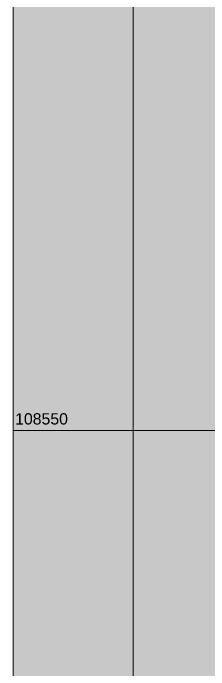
# Model space of a CAD drawing. Extents: x 62405 to 62842, y 108162 to 109685.
# Drawn here: x 62418.39 to 62429.18, y 108536.77 to 108573.06 of the extents above; entities that cross this region are included whole.
import ezdxf
from ezdxf.enums import TextEntityAlignment as Align

# ---------------------------------------------------------------- set-up
doc = ezdxf.new("R2010")
doc.units = 0
doc.header["$LTSCALE"] = 0.999976
doc.header["$MEASUREMENT"] = 0
doc.layers.add('colore lago', color=131, linetype='Continuous')
doc.layers.add('coordinate', color=2, linetype='Continuous')
doc.layers.add('Colori bordi', color=5, linetype='Continuous', plot=False)
doc.styles.add('ARIAL', font='arial.ttf')

msp = doc.modelspace()

# ---------------------------------------------------------------- hatches: boundary and pattern name
at = {"layer": 'colore lago', "ltscale": 2.5}
msp.add_hatch(color=256, dxfattribs=at).paths.add_polyline_path([(62418.386, 108536.339), (62418.985, 108535.375), (62423.804, 108527.74), (62427.401, 108522.066), (62428.917, 108522.33), (62431.999, 108520.483), (62435.209, 108517.103), (62435.248, 108508.375), (62442.532, 108497.745), (62448.327, 108490.271), (62450.507, 108487.501), (62519.333, 108487.501), (62517.305, 108489.509), (62515.162, 108489.283), (62513.477, 108490.005), (62512.018, 108490.794), (62510.226, 108491.698), (62508.5, 108492.315), (62506.793, 108492.848), (62504.595, 108493.435), (62502.672, 108493.881), (62500.915, 108494.258), (62499.247, 108494.765), (62497.742, 108495.099), (62496.19, 108495.56), (62494.48, 108496.495), (62493.129, 108497.806), (62491.827, 108498.973), (62490.622, 108500.479), (62489.135, 108502.419), (62486.92, 108504.999), (62484.555, 108507.662), (62482.457, 108510.57), (62480.167, 108513.315), (62477.975, 108515.927), (62475.889, 108518.535), (62474.189, 108520.808), (62472.873, 108522.774), (62471.267, 108524.698), (62470.188, 108525.91), (62469.135, 108527.456), (62468.335, 108529.356), (62467.904, 108531.734), (62467.294, 108533.586), (62466.526, 108536.084), (62465.635, 108538.368), (62464.922, 108540.056), (62464.463, 108541.58), (62465.943, 108542.034), (62466.033, 108544.564), (62466.818, 108546.48), (62467.459, 108547.562), (62468.158, 108548.302), (62471.307, 108544.63), (62466.582, 108550.14), (62461.323, 108555.669), (62452.234, 108564.908), (62445.975, 108571.355), (62438.597, 108578.993), (62431.968, 108586.051), (62422.759, 108596.383), (62419.614, 108600.43), (62418.386, 108602.152)])

# ---------------------------------------------------------------- linework, layer by layer
at = {"layer": 'Colori bordi', "linetype": 'Continuous', "lineweight": 0, "flags": 128}
msp.add_lwpolyline([(62418.386, 108602.152), (62418.386, 108536.339), (62418.985, 108535.375), (62423.804, 108527.74), (62427.401, 108522.066), (62428.917, 108522.33), (62431.999, 108520.483), (62435.209, 108517.103), (62435.248, 108508.375), (62442.532, 108497.745), (62448.327, 108490.271)], dxfattribs=at)
at = {"layer": 'coordinate', "linetype": 'Continuous', "lineweight": 0}
for p, q in [((62425, 108685.001), (62425, 108487.501)), ((62418.386, 108550), (62461.427, 108550))]:
    msp.add_line(p, q, dxfattribs=at)

# ---------------------------------------------------------------- texts
at = {"layer": 'coordinate', "color": 1, "style": 'ARIAL'}
msp.add_text('108550', height=0.625, rotation=0.0001, dxfattribs=at).set_placement((62421.408, 108550.326), align=Align.RIGHT)

doc.saveas('drawing.dxf')
